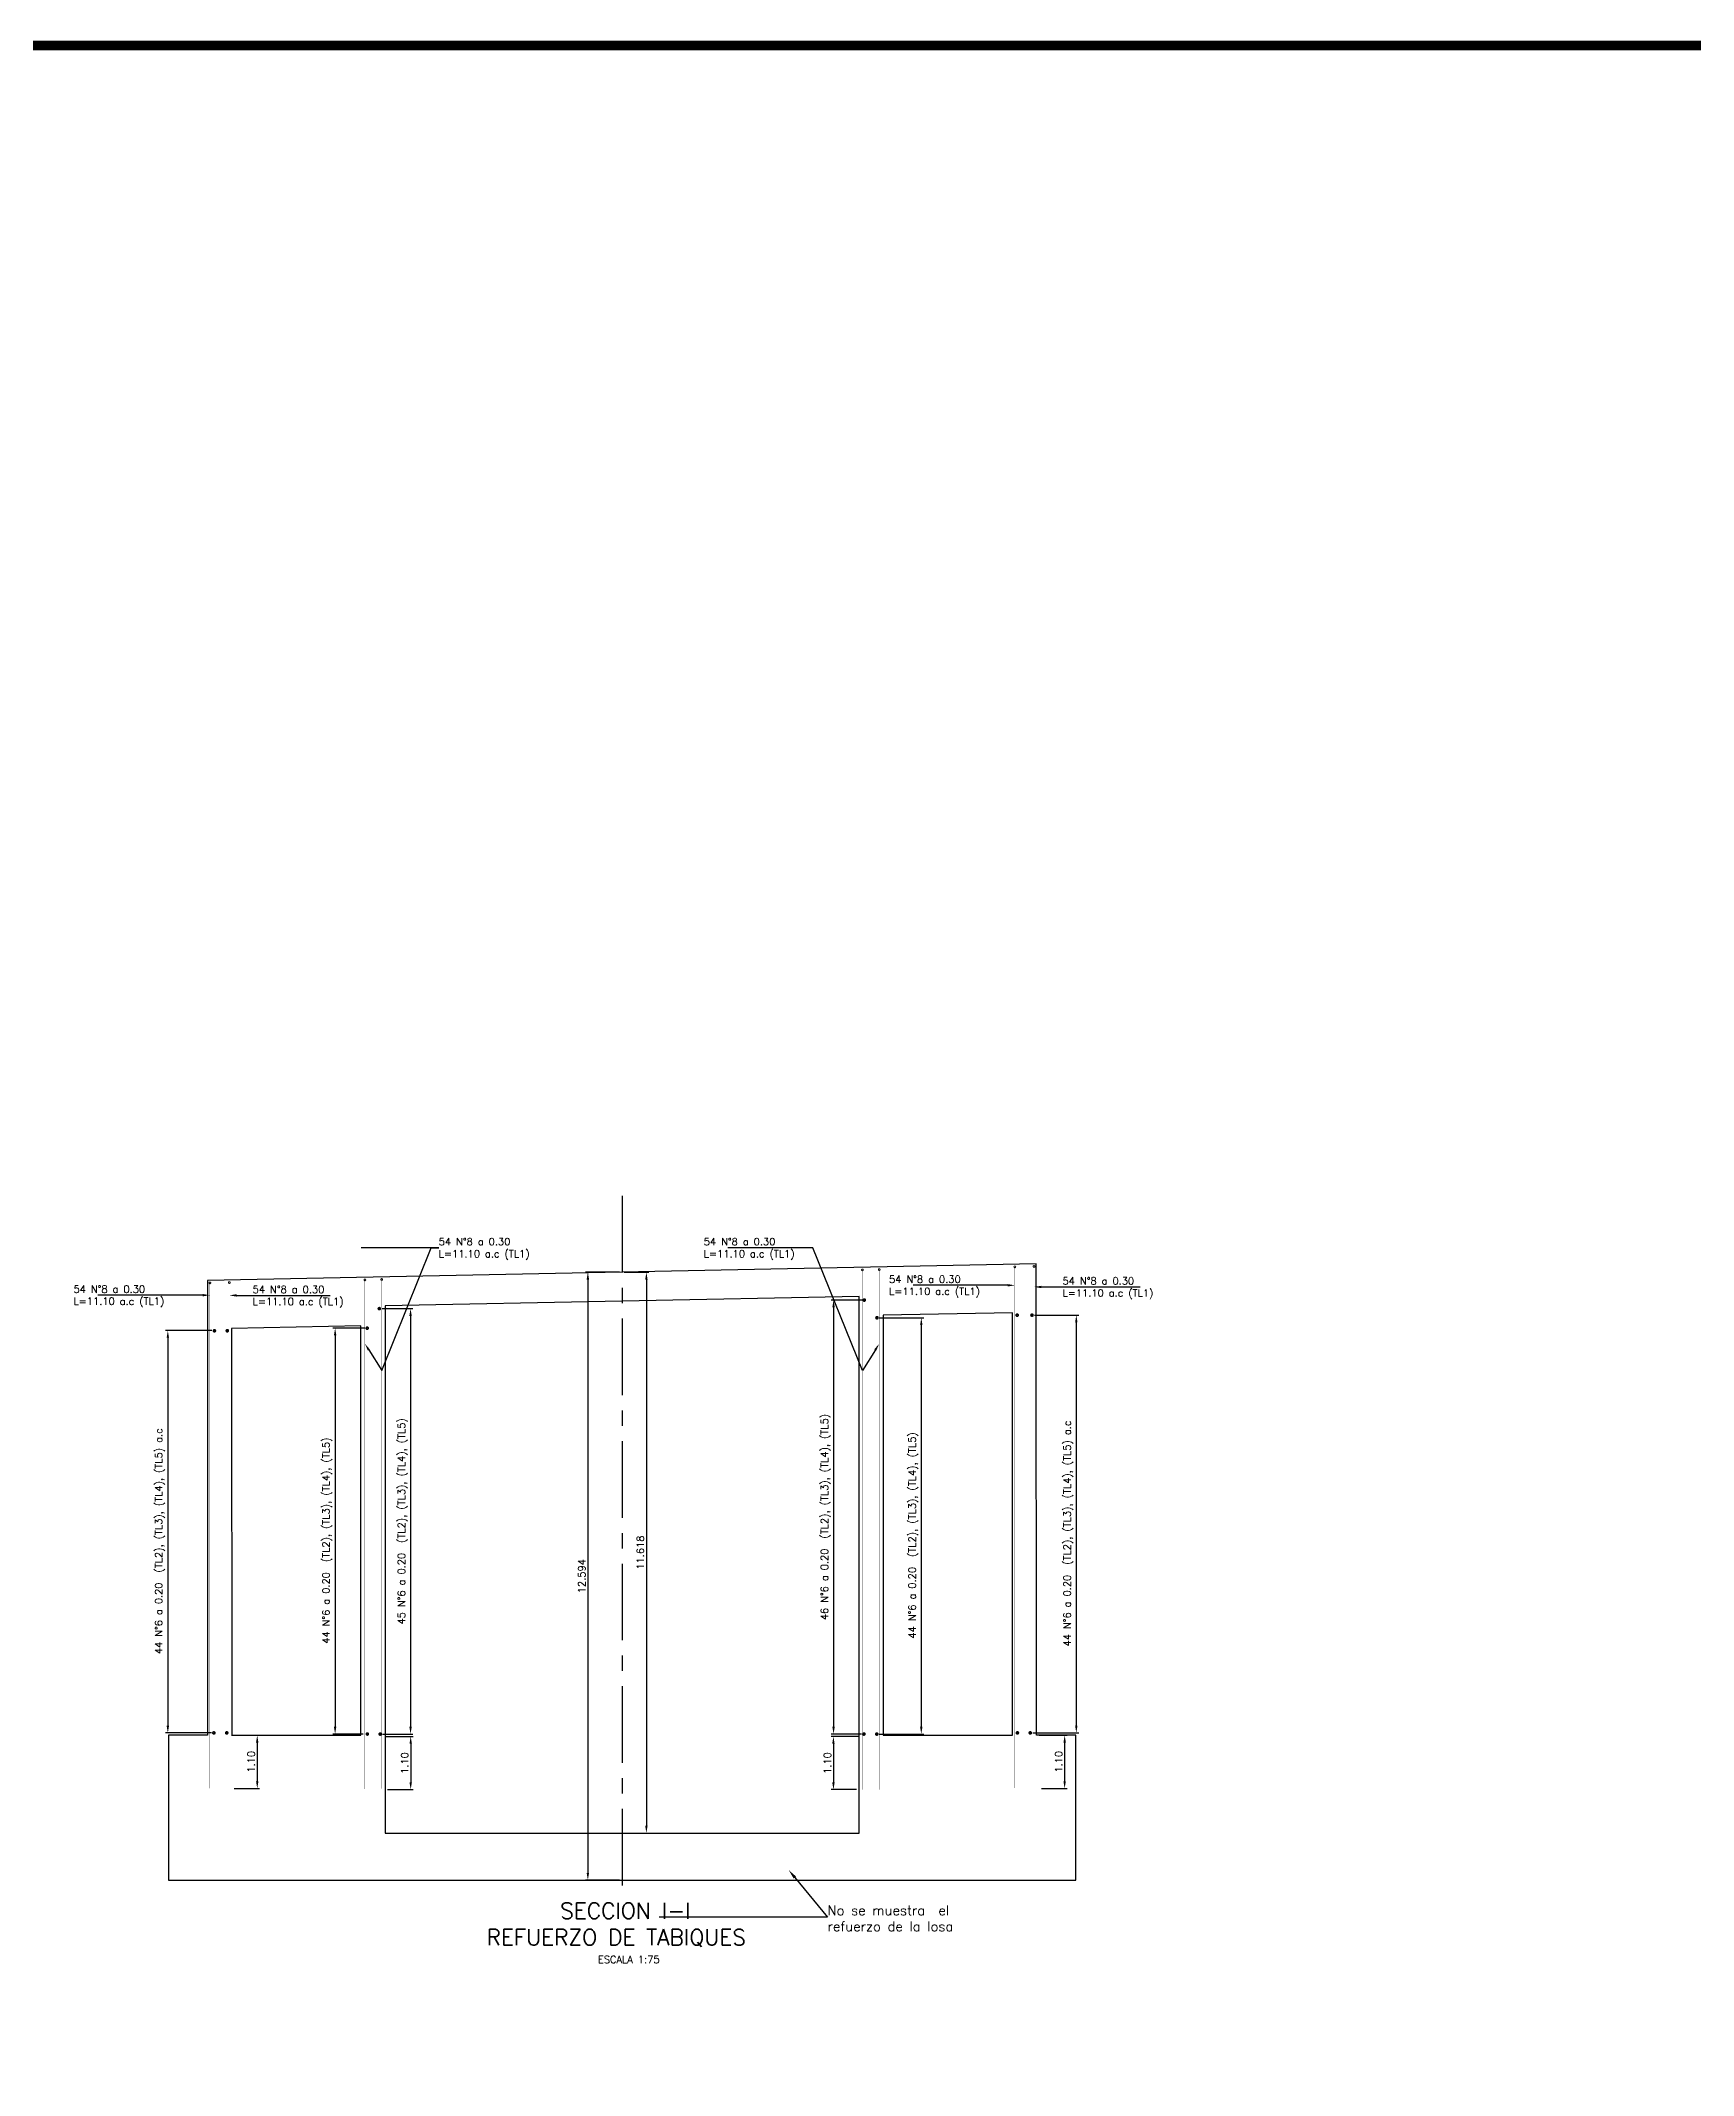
# Model space of a CAD drawing. Header units: metres. Extents: x 1080594 to 1081411, y 976871 to 977162.
# Drawn here: x 1080779.12 to 1080813.36, y 977111.18 to 977153.33 of the extents above; entities that cross this region are included whole.
import ezdxf
from ezdxf import colors
from ezdxf.entities.mleader import LeaderData, LeaderLine
from ezdxf.math import Vec2, Vec3

# ---------------------------------------------------------------- set-up
doc = ezdxf.new("R2010")
doc.units = ezdxf.units.M
doc.header["$LTSCALE"] = 25.4
doc.linetypes.add('CENTER', pattern=[2, 1.25, -0.25, 0.25, -0.25])
for name, color, linetype in [('CONTRAPESO', 3, 'Continuous'), ('DIMCONTRAPESO', 1, 'Continuous'), ('EJE VIA', 10, 'CENTER'), ('REF', 6, 'Continuous'), ('REGL175', 7, 'Continuous')]:
    doc.layers.add(name, color=color, linetype=linetype)
doc.layers.add('COTA', color=1, linetype='Continuous', lineweight=30)
doc.layers.add('COTACIM', color=20, linetype='Continuous', lineweight=5)
doc.styles.add('romans', font='romans.shx')
doc.dimstyles.new('Copy 75', dxfattribs={"dimtxt": 0.15, "dimasz": 0.15, "dimexe": 0.05, "dimexo": 0.05, "dimgap": 0.05, "dimtad": 1, "dimzin": 0, "dimdsep": 46, "dimtxsty": 'romans', "dimcen": 0.002, "dimclrd": 1, "dimclre": 1, "dimclrt": 3, "dimadec": 4, "dimazin": 0, "dimtfac": 1, "dimtofl": 0, "dimtmove": 1, "dimatfit": 3, "dimfxl": 1, "dimtolj": 1, "dimtzin": 0, "dimarcsym": 1})

# ---------------------------------------------------------------- blocks, each defined once
blk = doc.blocks.new('*D610')
at = {"layer": 'COTACIM', "color": 1, "lineweight": -2, "transparency": 16777216}
for p, q in [((1080782.659633736, 977126.6075405179), (1080781.700715827, 977126.6075405179)), ((1080781.750715827, 977126.4575405179), (1080781.750715827, 977118.4217634107)), ((1080782.654588743, 977118.2717634107), (1080781.700715827, 977118.2717634107))]:
    blk.add_line(p, q, dxfattribs=at)
at = {"layer": 'COTACIM', "color": 1, "transparency": 16777216}
for points in [[(1080781.725715827, 977126.4575405179), (1080781.775715827, 977126.4575405179), (1080781.750715827, 977126.6075405179)], [(1080781.725715827, 977118.4217634107), (1080781.775715827, 977118.4217634107), (1080781.750715827, 977118.2717634107)]]:
    blk.add_solid(points, dxfattribs=at)
at = {"layer": 'Defpoints', "color": 0, "transparency": 16777216}
for p in [(1080782.709633736, 977126.6075405179), (1080781.750715827, 977118.2717634107), (1080782.704588743, 977118.2717634107)]:
    blk.add_point(p, dxfattribs=at)
at = {"layer": 'COTACIM', "color": 3, "transparency": 16777216, "insert": (1080781.586430113, 977122.2425176179), "char_height": 0.15, "attachment_point": 5, "rotation": 90, "style": 'romans'}
blk.add_mtext('\\A1;44 N°6 a 0.20  (TL2), (TL3), (TL4), (TL5) a.c ', dxfattribs=at)
blk = doc.blocks.new('*D611')
at = {"layer": 'Defpoints', "color": 0, "transparency": 16777216}
for p in [(1080786.201836163, 977118.1974986427), (1080786.253345197, 977117.097077518), (1080786.783250366, 977117.097077518)]:
    blk.add_point(p, dxfattribs=at)
at = {"layer": 'DIMCONTRAPESO', "color": 1, "lineweight": -2, "transparency": 16777216}
for p, q in [((1080786.251836163, 977118.1974986427), (1080786.833250366, 977118.1974986427)), ((1080786.783250366, 977118.0474986427), (1080786.783250366, 977117.247077518)), ((1080786.303345197, 977117.097077518), (1080786.833250366, 977117.097077518))]:
    blk.add_line(p, q, dxfattribs=at)
at = {"layer": 'DIMCONTRAPESO', "color": 1, "transparency": 16777216}
for points in [[(1080786.758250366, 977118.0474986427), (1080786.808250366, 977118.0474986427), (1080786.783250366, 977118.1974986427)], [(1080786.758250366, 977117.247077518), (1080786.808250366, 977117.247077518), (1080786.783250366, 977117.097077518)]]:
    blk.add_solid(points, dxfattribs=at)
at = {"layer": 'DIMCONTRAPESO', "color": 3, "transparency": 16777216, "insert": (1080786.658250365, 977117.6472880804), "char_height": 0.15, "attachment_point": 5, "rotation": 90, "style": 'romans'}
blk.add_mtext('\\A1;1.10', dxfattribs=at)
blk = doc.blocks.new('*D612')
at = {"layer": 'COTACIM', "color": 1, "lineweight": -2, "transparency": 16777216}
for p, q in [((1080786.182476481, 977127.0621403218), (1080786.830632756, 977127.0621403218)), ((1080786.780632756, 977126.9121403218), (1080786.780632756, 977118.3974986424)), ((1080786.201127693, 977118.2474986424), (1080786.830632756, 977118.2474986424))]:
    blk.add_line(p, q, dxfattribs=at)
at = {"layer": 'COTACIM', "color": 1, "transparency": 16777216}
for points in [[(1080786.755632756, 977126.9121403218), (1080786.805632756, 977126.9121403218), (1080786.780632756, 977127.0621403218)], [(1080786.755632756, 977118.3974986424), (1080786.805632756, 977118.3974986424), (1080786.780632756, 977118.2474986424)]]:
    blk.add_solid(points, dxfattribs=at)
at = {"layer": 'Defpoints', "color": 0, "transparency": 16777216}
for p in [(1080786.132476481, 977127.0621403218), (1080786.151127693, 977118.2474986424), (1080786.780632756, 977118.2474986424)]:
    blk.add_point(p, dxfattribs=at)
at = {"layer": 'COTACIM', "color": 3, "transparency": 16777216, "insert": (1080786.616347041, 977122.6548194822), "char_height": 0.15, "attachment_point": 5, "rotation": 90, "style": 'romans'}
blk.add_mtext('\\A1;45 N°6 a 0.20  (TL2), (TL3), (TL4), (TL5) ', dxfattribs=at)
blk = doc.blocks.new('*D613')
at = {"layer": 'COTACIM', "color": 1, "lineweight": -2, "transparency": 16777216}
for p, q in [((1080799.707894295, 977126.927633069), (1080800.62597449, 977126.927633069)), ((1080800.57597449, 977126.777633069), (1080800.57597449, 977118.4217634107)), ((1080799.672101574, 977118.2717634107), (1080800.62597449, 977118.2717634107))]:
    blk.add_line(p, q, dxfattribs=at)
at = {"layer": 'COTACIM', "color": 1, "transparency": 16777216}
for points in [[(1080800.55097449, 977126.777633069), (1080800.60097449, 977126.777633069), (1080800.57597449, 977126.927633069)], [(1080800.55097449, 977118.4217634107), (1080800.60097449, 977118.4217634107), (1080800.57597449, 977118.2717634107)]]:
    blk.add_solid(points, dxfattribs=at)
at = {"layer": 'Defpoints', "color": 0, "transparency": 16777216}
for p in [(1080799.657894295, 977126.927633069), (1080799.622101574, 977118.2717634107), (1080800.57597449, 977118.2717634107)]:
    blk.add_point(p, dxfattribs=at)
at = {"layer": 'COTACIM', "color": 3, "transparency": 16777216, "insert": (1080800.411688776, 977122.4025638935), "char_height": 0.15, "attachment_point": 5, "rotation": 90, "style": 'romans'}
blk.add_mtext('\\A1;44 N°6 a 0.20  (TL2), (TL3), (TL4), (TL5) a.c', dxfattribs=at)
blk = doc.blocks.new('*D614')
at = {"layer": 'Defpoints', "color": 0, "transparency": 16777216}
for p in [(1080796.124854153, 977118.1974986427), (1080795.543439951, 977117.097077518), (1080796.073345119, 977117.097077518)]:
    blk.add_point(p, dxfattribs=at)
at = {"layer": 'DIMCONTRAPESO', "color": 1, "lineweight": -2, "transparency": 16777216}
for p, q in [((1080796.074854153, 977118.1974986427), (1080795.493439951, 977118.1974986427)), ((1080795.543439951, 977118.0474986427), (1080795.543439951, 977117.247077518)), ((1080796.023345119, 977117.097077518), (1080795.493439951, 977117.097077518))]:
    blk.add_line(p, q, dxfattribs=at)
at = {"layer": 'DIMCONTRAPESO', "color": 1, "transparency": 16777216}
for points in [[(1080795.518439951, 977118.0474986427), (1080795.568439951, 977118.0474986427), (1080795.543439951, 977118.1974986427)], [(1080795.518439951, 977117.247077518), (1080795.568439951, 977117.247077518), (1080795.543439951, 977117.097077518)]]:
    blk.add_solid(points, dxfattribs=at)
at = {"layer": 'DIMCONTRAPESO', "color": 3, "transparency": 16777216, "insert": (1080795.418439951, 977117.6472880804), "char_height": 0.15, "attachment_point": 5, "rotation": 90, "style": 'romans'}
blk.add_mtext('\\A1;1.10', dxfattribs=at)
blk = doc.blocks.new('*D615')
at = {"layer": 'COTACIM', "color": 1, "lineweight": -2, "transparency": 16777216}
for p, q in [((1080796.144213835, 977127.2395833426), (1080795.496057561, 977127.2395833426)), ((1080795.546057561, 977127.0895833425), (1080795.546057561, 977118.3974986424)), ((1080796.125562624, 977118.2474986424), (1080795.496057561, 977118.2474986424))]:
    blk.add_line(p, q, dxfattribs=at)
at = {"layer": 'COTACIM', "color": 1, "transparency": 16777216}
for points in [[(1080795.521057561, 977127.0895833425), (1080795.571057561, 977127.0895833425), (1080795.546057561, 977127.2395833426)], [(1080795.521057561, 977118.3974986424), (1080795.571057561, 977118.3974986424), (1080795.546057561, 977118.2474986424)]]:
    blk.add_solid(points, dxfattribs=at)
at = {"layer": 'Defpoints', "color": 0, "transparency": 16777216}
for p in [(1080796.194213836, 977127.2395833426), (1080795.546057561, 977118.2474986424), (1080796.175562624, 977118.2474986424)]:
    blk.add_point(p, dxfattribs=at)
at = {"layer": 'COTACIM', "color": 3, "transparency": 16777216, "insert": (1080795.381771846, 977122.7435409926), "char_height": 0.15, "attachment_point": 5, "rotation": 90, "style": 'romans'}
blk.add_mtext('\\A1;46 N°6 a 0.20  (TL2), (TL3), (TL4), (TL5) ', dxfattribs=at)
blk = doc.blocks.new('*D616')
at = {"layer": 'COTACIM', "color": 1, "lineweight": -2, "transparency": 16777216}
for p, q in [((1080785.831976357, 977126.657402274), (1080785.167252026, 977126.657402274)), ((1080785.217252026, 977126.507402274), (1080785.217252026, 977118.3974986424)), ((1080785.796757089, 977118.2474986424), (1080785.167252026, 977118.2474986424))]:
    blk.add_line(p, q, dxfattribs=at)
at = {"layer": 'COTACIM', "color": 1, "transparency": 16777216}
for points in [[(1080785.192252026, 977126.507402274), (1080785.242252026, 977126.507402274), (1080785.217252026, 977126.657402274)], [(1080785.192252026, 977118.3974986424), (1080785.242252026, 977118.3974986424), (1080785.217252026, 977118.2474986424)]]:
    blk.add_solid(points, dxfattribs=at)
at = {"layer": 'Defpoints', "color": 0, "transparency": 16777216}
for p in [(1080785.881976357, 977126.657402274), (1080785.217252026, 977118.2474986424), (1080785.846757089, 977118.2474986424)]:
    blk.add_point(p, dxfattribs=at)
at = {"layer": 'COTACIM', "color": 3, "transparency": 16777216, "insert": (1080785.052966311, 977122.2553161118), "char_height": 0.15, "attachment_point": 5, "rotation": 90, "style": 'romans'}
blk.add_mtext('\\A1;44 N°6 a 0.20  (TL2), (TL3), (TL4), (TL5)', dxfattribs=at)
blk = doc.blocks.new('*D719')
at = {"layer": 'COTACIM', "color": 1, "lineweight": -2, "transparency": 16777216}
for p, q in [((1080796.495853696, 977126.872954417), (1080797.413933891, 977126.872954417)), ((1080797.363933891, 977126.722954417), (1080797.363933891, 977118.3974986427)), ((1080796.492101573, 977118.2474986427), (1080797.413933891, 977118.2474986427))]:
    blk.add_line(p, q, dxfattribs=at)
at = {"layer": 'COTACIM', "color": 1, "transparency": 16777216}
for points in [[(1080797.338933891, 977126.722954417), (1080797.388933891, 977126.722954417), (1080797.363933891, 977126.872954417)], [(1080797.338933891, 977118.3974986427), (1080797.388933891, 977118.3974986427), (1080797.363933891, 977118.2474986427)]]:
    blk.add_solid(points, dxfattribs=at)
at = {"layer": 'Defpoints', "color": 0, "transparency": 16777216}
for p in [(1080796.445853696, 977126.872954417), (1080796.442101573, 977118.2474986427), (1080797.363933891, 977118.2474986427)]:
    blk.add_point(p, dxfattribs=at)
at = {"layer": 'COTACIM', "color": 3, "transparency": 16777216, "insert": (1080797.199648177, 977122.3630921835), "char_height": 0.15, "attachment_point": 5, "rotation": 90, "style": 'romans'}
blk.add_mtext('\\A1;44 N°6 a 0.20  (TL2), (TL3), (TL4), (TL5) ', dxfattribs=at)
blk = doc.blocks.new('*D762')
at = {"layer": 'Defpoints', "color": 0, "transparency": 16777216}
for p in [(1080783.021836163, 977118.221763411), (1080783.073345197, 977117.1213422862), (1080783.603250365, 977117.1213422862)]:
    blk.add_point(p, dxfattribs=at)
at = {"layer": 'DIMCONTRAPESO', "color": 1, "lineweight": -2, "transparency": 16777216}
for p, q in [((1080783.071836163, 977118.221763411), (1080783.653250366, 977118.221763411)), ((1080783.603250365, 977118.0717634109), (1080783.603250365, 977117.2713422863)), ((1080783.123345197, 977117.1213422862), (1080783.653250366, 977117.1213422862))]:
    blk.add_line(p, q, dxfattribs=at)
at = {"layer": 'DIMCONTRAPESO', "color": 1, "transparency": 16777216}
for points in [[(1080783.578250366, 977118.0717634109), (1080783.628250365, 977118.0717634109), (1080783.603250365, 977118.221763411)], [(1080783.578250366, 977117.2713422863), (1080783.628250365, 977117.2713422863), (1080783.603250365, 977117.1213422862)]]:
    blk.add_solid(points, dxfattribs=at)
at = {"layer": 'DIMCONTRAPESO', "color": 3, "transparency": 16777216, "insert": (1080783.478250365, 977117.6715528487), "char_height": 0.15, "attachment_point": 5, "rotation": 90, "style": 'romans'}
blk.add_mtext('\\A1;1.10', dxfattribs=at)
blk = doc.blocks.new('*D763')
at = {"layer": 'Defpoints', "color": 0, "transparency": 16777216}
for p in [(1080799.753345158, 977118.2217634108), (1080799.804854193, 977117.1213422861), (1080800.334759361, 977117.1213422861)]:
    blk.add_point(p, dxfattribs=at)
at = {"layer": 'DIMCONTRAPESO', "color": 1, "lineweight": -2, "transparency": 16777216}
for p, q in [((1080799.803345158, 977118.2217634108), (1080800.384759361, 977118.2217634108)), ((1080800.334759361, 977118.0717634108), (1080800.334759361, 977117.2713422861)), ((1080799.854854193, 977117.1213422861), (1080800.384759361, 977117.1213422861))]:
    blk.add_line(p, q, dxfattribs=at)
at = {"layer": 'DIMCONTRAPESO', "color": 1, "transparency": 16777216}
for points in [[(1080800.309759361, 977118.0717634108), (1080800.359759361, 977118.0717634108), (1080800.334759361, 977118.2217634108)], [(1080800.309759361, 977117.2713422861), (1080800.359759361, 977117.2713422861), (1080800.334759361, 977117.1213422861)]]:
    blk.add_solid(points, dxfattribs=at)
at = {"layer": 'DIMCONTRAPESO', "color": 3, "transparency": 16777216, "insert": (1080800.209759361, 977117.6715528487), "char_height": 0.15, "attachment_point": 5, "rotation": 90, "style": 'romans'}
blk.add_mtext('\\A1;1.10', dxfattribs=at)
blk = doc.blocks.new('*D886')
at = {"layer": 'COTA', "color": 1, "lineweight": -2, "transparency": 16777216}
for p, q in [((1080791.113345158, 977127.8157634108), (1080790.404457697, 977127.8157634108)), ((1080790.454457697, 977127.6657634107), (1080790.454457697, 977115.3717634109)), ((1080791.113345158, 977115.2217634108), (1080790.404457697, 977115.2217634108))]:
    blk.add_line(p, q, dxfattribs=at)
at = {"layer": 'COTA', "color": 1, "transparency": 16777216}
for points in [[(1080790.429457698, 977127.6657634107), (1080790.479457697, 977127.6657634107), (1080790.454457697, 977127.8157634108)], [(1080790.429457698, 977115.3717634109), (1080790.479457697, 977115.3717634109), (1080790.454457697, 977115.2217634108)]]:
    blk.add_solid(points, dxfattribs=at)
at = {"layer": 'Defpoints', "color": 0, "transparency": 16777216}
for p in [(1080791.163345158, 977127.8157634108), (1080790.454457697, 977115.2217634108), (1080791.163345158, 977115.2217634108)]:
    blk.add_point(p, dxfattribs=at)
at = {"layer": 'COTA', "color": 3, "transparency": 16777216, "insert": (1080790.329457697, 977121.518763411), "char_height": 0.15, "attachment_point": 5, "rotation": 90, "style": 'romans'}
blk.add_mtext('\\A1;12.594', dxfattribs=at)
blk = doc.blocks.new('*D1086')
at = {"layer": 'COTA', "color": 1, "lineweight": -2, "transparency": 16777216}
for p, q in [((1080791.209910532, 977127.8157634108), (1080791.717057515, 977127.8157634108)), ((1080791.667057515, 977127.6657634107), (1080791.667057515, 977116.3474986426)), ((1080791.213345158, 977116.1974986426), (1080791.717057515, 977116.1974986426))]:
    blk.add_line(p, q, dxfattribs=at)
at = {"layer": 'COTA', "color": 1, "transparency": 16777216}
for points in [[(1080791.642057515, 977127.6657634107), (1080791.692057515, 977127.6657634107), (1080791.667057515, 977127.8157634108)], [(1080791.642057515, 977116.3474986426), (1080791.692057515, 977116.3474986426), (1080791.667057515, 977116.1974986426)]]:
    blk.add_solid(points, dxfattribs=at)
at = {"layer": 'Defpoints', "color": 0, "transparency": 16777216}
for p in [(1080791.159910532, 977127.8157634108), (1080791.163345158, 977116.1974986426), (1080791.667057515, 977116.1974986426)]:
    blk.add_point(p, dxfattribs=at)
at = {"layer": 'COTA', "color": 3, "transparency": 16777216, "insert": (1080791.542057515, 977122.0066310269), "char_height": 0.15, "attachment_point": 5, "rotation": 90, "style": 'romans'}
blk.add_mtext('\\A1;11.618', dxfattribs=at)

msp = doc.modelspace()

# ---------------------------------------------------------------- linework, layer by layer
at = {"layer": 'CONTRAPESO'}
msp.add_lwpolyline([(1080799.746475906, 977127.9874947182), (1080782.573345158, 977127.6440321034), (1080782.573345158, 977118.2217634108), (1080781.763345158, 977118.2217634108), (1080781.763345158, 977115.2217634108), (1080800.563345158, 977115.2217634108), (1080800.563345158, 977118.2217634108), (1080799.753345158, 977118.2217634108)], close=True, dxfattribs=at)
for points in [[(1080796.073292583, 977118.1974986426), (1080796.073230679, 977127.3139098258), (1080786.251876146, 977127.1174827351), (1080786.253345159, 977116.1974986427), (1080796.073292583, 977116.1974986426), (1080796.073292583, 977118.1974986426)], [(1080799.253292583, 977118.2217634108), (1080799.253393463, 977126.9776330693), (1080796.573345158, 977126.9240321033), (1080796.573345158, 977118.221763411), (1080799.253292583, 977118.2217634108), (1080799.253292583, 977118.2217634108)], [(1080785.753292583, 977118.2217634108), (1080785.752130219, 977126.7074078246), (1080783.073149236, 977126.6538282048), (1080783.073345158, 977118.221763411), (1080785.753292583, 977118.2217634108), (1080785.753292583, 977118.2217634108)]]:
    msp.add_lwpolyline(points, dxfattribs=at)
at = {"layer": 'COTA', "const_width": 0.2}
msp.add_lwpolyline([(1080619.797527145, 977153.2340773521), (1081240.811784207, 977153.2340773521), (1081240.811784207, 976870.9409858824), (1080619.797527145, 976870.9409858824)], close=True, dxfattribs=at)
at = {"layer": 'EJE VIA', "ltscale": 0.05}
msp.add_lwpolyline([(1080791.163345158, 977129.3975404637), (1080791.163345158, 977114.9848316117)], dxfattribs=at)
at = {"layer": 'REF', "ltscale": 0.1}
for points, const_width in [([(1080796.126060895, 977127.8654364189, 1), (1080796.162060895, 977127.8654364189, 1)], 0.02), ([(1080796.47388146, 977127.8708020938, 1), (1080796.50988146, 977127.8708020938, 1)], 0.02), ([(1080799.284138526, 977127.9279468332, 1), (1080799.320138526, 977127.9279468332, 1)], 0.02), ([(1080799.681704171, 977127.9358934349, 1), (1080799.717704171, 977127.9358934349, 1)], 0.02), ([(1080782.641345158, 977127.5957063658, -1), (1080782.605345159, 977127.5957063658, -1)], 0.02), ([(1080783.04255179, 977127.6030458368, -1), (1080783.006551791, 977127.6030458368, -1)], 0.02), ([(1080785.851720152, 977127.6568052723, -1), (1080785.815720152, 977127.6568052723, -1)], 0.02), ([(1080786.200736735, 977127.6662098805, -1), (1080786.164736736, 977127.6662098805, -1)], 0.02), ([(1080786.150476481, 977127.0621403217, -1), (1080786.114476481, 977127.0621403217, -1)], 0.04), ([(1080796.165544524, 977127.2395833425, 1), (1080796.201544524, 977127.2395833425, 1)], 0.04), ([(1080799.332517631, 977126.9276330691, 1), (1080799.368517631, 977126.9276330691, 1)], 0.04), ([(1080799.639894295, 977126.9276330691, 1), (1080799.675894295, 977126.9276330691, 1)], 0.04), ([(1080782.73406365, 977126.6038282049, -1), (1080782.698063651, 977126.6038282049, -1)], 0.04), ([(1080783.0006026, 977126.6038282049, -1), (1080782.9646026, 977126.6038282049, -1)], 0.04), ([(1080785.899976357, 977126.6574022738, -1), (1080785.863976358, 977126.6574022738, -1)], 0.04), ([(1080796.427853697, 977126.8729544171, 1), (1080796.463853696, 977126.8729544171, 1)], 0.04), ([(1080782.722588743, 977118.2717634108, -1), (1080782.686588743, 977118.2717634108, -1)], 0.04), ([(1080782.989127693, 977118.2717634108, -1), (1080782.953127693, 977118.2717634108, -1)], 0.04), ([(1080785.902588743, 977118.2474986425, -1), (1080785.866588743, 977118.2474986425, -1)], 0.04), ([(1080786.169127693, 977118.2474986425, -1), (1080786.133127693, 977118.2474986425, -1)], 0.04), ([(1080796.157562624, 977118.2474986425, 1), (1080796.193562624, 977118.2474986425, 1)], 0.04), ([(1080796.424101573, 977118.2474986425, 1), (1080796.460101573, 977118.2474986425, 1)], 0.04), ([(1080799.337562624, 977118.2717634108, 1), (1080799.373562624, 977118.2717634108, 1)], 0.04), ([(1080799.604101574, 977118.2717634108, 1), (1080799.640101573, 977118.2717634108, 1)], 0.04)]:
    msp.add_lwpolyline(points, format="xyb", close=True, dxfattribs=dict(at, const_width=const_width))
at = {"layer": 'REF', "ltscale": 0.1, "const_width": 0.005}
for points in [[(1080796.144060895, 977127.8654364188), (1080796.144060895, 977118.4295748363), (1080796.144060895, 977117.0970775181)], [(1080796.49188146, 977127.8729677713), (1080796.49188146, 977118.4371061887), (1080796.49188146, 977117.0970775182)], [(1080799.302148528, 977117.1290286089), (1080799.30215853, 977127.9279468333), (1080799.30215853, 977127.9279468333)], [(1080799.699704171, 977127.9358934348), (1080799.699704171, 977117.1213422134), (1080799.699704171, 977117.1213422134)], [(1080782.623345159, 977127.5957063657), (1080782.623345159, 977117.1263905907), (1080782.623345159, 977117.1263905907)], [(1080783.024541789, 977117.1290286089), (1080783.024541789, 977127.5989995643), (1080783.024541789, 977127.5989995643)], [(1080785.833720152, 977127.6589709498), (1080785.833720151, 977118.2231093673), (1080785.833720151, 977117.1078636581)], [(1080786.182736736, 977127.6662098804), (1080786.182736735, 977118.2303482979), (1080786.182736735, 977117.116764448)]]:
    msp.add_lwpolyline(points, dxfattribs=at)

# ---------------------------------------------------------------- texts
at = {"layer": 'REGL175', "insert": (1080783.294882306, 977114.7526148774), "char_height": 0.33, "width": 14.49150362575892, "attachment_point": 1, "style": 'romans'}
msp.add_mtext('\\pi6.5858;{\\C0;SECCION I-I\\P\\pi5.0615;REFUERZO DE TABIQUES\\P\\pi7.3672;\\H0.45455x;\\C3;ESCALA 1:75}', dxfattribs=at)

# ---------------------------------------------------------------- dimensions: what is measured, and where the dimension line sits
at = {"layer": 'COTA', "color": 2}
for base, p1, p2, picture, middle in [((1080790.454457697, 977115.2217634108), (1080791.163345158, 977127.8157634108), (1080791.163345158, 977115.2217634108), '*D886', (1080790.329457697, 977121.518763411)), ((1080791.667057515, 977116.1974986426), (1080791.159910532, 977127.8157634108), (1080791.163345158, 977116.1974986426), '*D1086', (1080791.542057515, 977122.0066310269))]:
    dim = msp.add_linear_dim(base=base, p1=p1, p2=p2, angle=90, dimstyle='Copy 75', override={"dimdec": 3}, dxfattribs=at)
    dim.commit()
    dim.dimension.update_dxf_attribs({"geometry": picture, "text_midpoint": middle})
at = {"layer": 'COTACIM'}
for base, p1, p2, text, picture, middle in [((1080786.780632756, 977118.2474986424), (1080786.132476481, 977127.0621403218), (1080786.151127693, 977118.2474986424), '45 N°6 a 0.20  (TL2), (TL3), (TL4), (TL5) ', '*D612', (1080786.616347041, 977122.6548194822)), ((1080795.546057561, 977118.2474986424), (1080796.194213836, 977127.2395833426), (1080796.175562624, 977118.2474986424), '46 N°6 a 0.20  (TL2), (TL3), (TL4), (TL5) ', '*D615', (1080795.381771846, 977122.7435409926))]:
    dim = msp.add_linear_dim(base=base, p1=p1, p2=p2, angle=90, text=text, dimstyle='Copy 75', dxfattribs=at)
    dim.commit()
    dim.dimension.update_dxf_attribs({"geometry": picture, "text_midpoint": middle})
for base, p1, p2, text, picture, middle in [((1080800.57597449, 977118.2717634107), (1080799.657894295, 977126.927633069), (1080799.622101574, 977118.2717634107), '44 N°6 a 0.20  (TL2), (TL3), (TL4), (TL5) a.c', '*D613', (1080800.57597449, 977122.4025638935)), ((1080781.750715827, 977118.2717634107), (1080782.709633736, 977126.6075405179), (1080782.704588743, 977118.2717634107), '44 N°6 a 0.20  (TL2), (TL3), (TL4), (TL5) a.c ', '*D610', (1080781.750715827, 977122.2425176179)), ((1080785.217252026, 977118.2474986424), (1080785.881976357, 977126.657402274), (1080785.846757089, 977118.2474986424), '44 N°6 a 0.20  (TL2), (TL3), (TL4), (TL5)', '*D616', (1080785.217252026, 977122.2553161118)), ((1080797.363933891, 977118.2474986427), (1080796.445853696, 977126.872954417), (1080796.442101573, 977118.2474986427), '44 N°6 a 0.20  (TL2), (TL3), (TL4), (TL5) ', '*D719', (1080797.363933891, 977122.3630921835))]:
    dim = msp.add_linear_dim(base=base, p1=p1, p2=p2, angle=90, text=text, dimstyle='Copy 75', dxfattribs=at)
    dim.commit()
    dim.dimension.update_dxf_attribs({"geometry": picture, "text_midpoint": middle, "dimtype": 160})
at = {"layer": 'DIMCONTRAPESO'}
for base, p1, p2, picture, middle in [((1080783.603250365, 977117.1213422862), (1080783.021836163, 977118.221763411), (1080783.073345197, 977117.1213422862), '*D762', (1080783.478250365, 977117.6715528487)), ((1080786.783250366, 977117.097077518), (1080786.201836163, 977118.1974986427), (1080786.253345197, 977117.097077518), '*D611', (1080786.658250365, 977117.6472880804)), ((1080795.543439951, 977117.097077518), (1080796.124854153, 977118.1974986427), (1080796.073345119, 977117.097077518), '*D614', (1080795.418439951, 977117.6472880804)), ((1080800.334759361, 977117.1213422861), (1080799.753345158, 977118.2217634108), (1080799.804854193, 977117.1213422861), '*D763', (1080800.209759361, 977117.6715528487))]:
    dim = msp.add_linear_dim(base=base, p1=p1, p2=p2, angle=90, dimstyle='Copy 75', dxfattribs=at)
    dim.commit()
    dim.dimension.update_dxf_attribs({"geometry": picture, "text_midpoint": middle})

# ---------------------------------------------------------------- leaders
at = {"layer": 'COTACIM'}
ml = msp.add_multileader_mtext('Standard', dxfattribs=at)
ml.set_content('\\A1;54 N°8 a 0.30\\PL=11.10 a.c (TL1)', color=3, style='romans')
ml.set_leader_properties(color=256)
ml.build(insert=Vec2(0, 0))
ml.multileader.update_dxf_attribs({"text_left_attachment_type": 6, "text_right_attachment_type": 6, "dogleg_length": 0.1560199508385566, "arrow_head_size": 0.15})
ctx = ml.context
ctx.base_point, ctx.char_height, ctx.arrow_head_size, ctx.landing_gap_size, ctx.plane_origin = Vec3(1080787.36395085, 977128.3247524208), 0.15, 0.15, 0, Vec3(1080787.606351621, 977122.5913671878)
ctx.left_attachment, ctx.right_attachment = 6, 6
notes = []
notes.append((ctx, [(0, (1, 1, 0), (1080787.2079309, 977128.3247524208), (1, 0), 0.1560199508385565, [(1, [(1080785.834808857, 977126.3346281647), (1080786.184279078, 977125.7790119232)], 0, [])])]))
ctx.mtext.insert, ctx.mtext.width, ctx.mtext.defined_height, ctx.mtext.flow_direction = Vec3(1080787.36395085, 977128.5247524207), 3.695878209779039, 1.43705962610298, 5
ml = msp.add_multileader_mtext('Standard', dxfattribs=at)
ml.set_content('\\A1;54 N°8 a 0.30\\PL=11.10 a.c (TL1)', color=3, style='romans')
ml.set_leader_properties(color=256)
ml.build(insert=Vec2(0, 0))
ml.multileader.update_dxf_attribs({"text_left_attachment_type": 6, "text_right_attachment_type": 6, "dogleg_length": 0.1560199508385566, "arrow_head_size": 0.15})
ctx = ml.context
ctx.base_point, ctx.char_height, ctx.arrow_head_size, ctx.landing_gap_size, ctx.plane_origin = Vec3(1080792.855596609, 977128.3247524208), 0.15, 0.15, 0, Vec3(1080794.720338695, 977122.5913671878)
ctx.left_attachment, ctx.right_attachment = 6, 6
notes.append((ctx, [(0, (1, 1, 0), (1080795.118759417, 977128.3247524208), (-1, 0), 0.1560199508385565, [(1, [(1080796.49188146, 977126.3346281647), (1080796.142411239, 977125.7790119232)], 0, [])])]))
ctx.mtext.insert, ctx.mtext.width, ctx.mtext.defined_height, ctx.mtext.flow_direction = Vec3(1080792.855596609, 977128.5247524207), 3.695878209779039, 1.43705962610298, 5
ml = msp.add_multileader_mtext('Standard', dxfattribs=at)
ml.set_content('\\A1;54 N°8 a 0.30\\PL=11.10 a.c (TL1)', color=3, style='romans')
ml.set_leader_properties(color=256)
ml.build(insert=Vec2(0, 0))
ml.multileader.update_dxf_attribs({"text_left_attachment_type": 6, "text_right_attachment_type": 6, "dogleg_length": 0.1560199508385566, "arrow_head_size": 0.15})
ctx = ml.context
ctx.base_point, ctx.char_height, ctx.arrow_head_size, ctx.landing_gap_size, ctx.plane_origin = Vec3(1080779.795267159, 977127.3407135213), 0.15, 0.15, 0, Vec3(1080778.630498443, 977123.1171107728)
ctx.left_attachment, ctx.right_attachment = 6, 6
notes.append((ctx, [(1, (1, 1, 0), (1080782.058429966, 977127.3407135213), (-1, 0), 0.1560199508385566, [(0, [(1080782.623345159, 977127.3407135213)], 0, [])])]))
ctx.mtext.insert, ctx.mtext.width, ctx.mtext.flow_direction = Vec3(1080779.795267159, 977127.5407135213), 4.302312320098281, 5
ml = msp.add_multileader_mtext('Standard', dxfattribs=at)
ml.set_content('\\A1;54 N°8 a 0.30\\PL=11.10 a.c (TL1)', color=3, style='romans')
ml.set_leader_properties(color=256)
ml.build(insert=Vec2(0, 0))
ml.multileader.update_dxf_attribs({"text_left_attachment_type": 6, "text_right_attachment_type": 6, "dogleg_length": 0.1560199508385566, "arrow_head_size": 0.15})
ctx = ml.context
ctx.base_point, ctx.char_height, ctx.arrow_head_size, ctx.landing_gap_size, ctx.plane_origin = Vec3(1080783.50855213, 977127.3350587749), 0.15, 0.15, 0, Vec3(1080782.231429928, 977124.2008567209)
ctx.left_attachment, ctx.right_attachment = 6, 6
notes.append((ctx, [(0, (1, 1, 0), (1080783.352532179, 977127.3350587749), (1, 0), 0.1560199508385566, [(0, [(1080783.024531787, 977127.3373525293)], 0, [])])]))
ctx.mtext.insert, ctx.mtext.width, ctx.mtext.flow_direction = Vec3(1080783.50855213, 977127.5350587749), 2.777508817147464, 5
ml = msp.add_multileader_mtext('Standard', dxfattribs=at)
ml.set_content('\\A1;54 N°8 a 0.30\\PL=11.10 a.c (TL1)', color=3, style='romans')
ml.set_leader_properties(color=256)
ml.build(insert=Vec2(0, 0))
ml.multileader.update_dxf_attribs({"text_left_attachment_type": 6, "text_right_attachment_type": 6, "dogleg_length": 0.1560199508385566, "arrow_head_size": 0.15})
ctx = ml.context
ctx.base_point, ctx.char_height, ctx.arrow_head_size, ctx.landing_gap_size, ctx.plane_origin = Vec3(1080796.696199447, 977127.5461163496), 0.15, 0.15, 0, Vec3(1080800.095260389, 977124.2547652787)
ctx.left_attachment, ctx.right_attachment = 6, 6
notes.append((ctx, [(0, (1, 1, 0), (1080798.959362255, 977127.5461163496), (-1, 0), 0.1560199508385566, [(0, [(1080799.30215853, 977127.5458073495)], 0, [])])]))
ctx.mtext.insert, ctx.mtext.width, ctx.mtext.flow_direction = Vec3(1080796.696199447, 977127.7461163496), 3.543582006590441, 5
ml = msp.add_multileader_mtext('Standard', dxfattribs=at)
ml.set_content('\\A1;54 N°8 a 0.30\\PL=11.10 a.c (TL1)', color=3, style='romans')
ml.set_leader_properties(color=256)
ml.build(insert=Vec2(0, 0))
ml.multileader.update_dxf_attribs({"text_left_attachment_type": 6, "text_right_attachment_type": 6, "dogleg_length": 0.1560199508385566, "arrow_head_size": 0.15})
ctx = ml.context
ctx.base_point, ctx.char_height, ctx.arrow_head_size, ctx.landing_gap_size, ctx.plane_origin = Vec3(1080800.290635714, 977127.5114567467), 0.15, 0.15, 0, Vec3(1080803.696191874, 977123.287853998)
ctx.left_attachment, ctx.right_attachment = 6, 6
notes.append((ctx, [(1, (1, 1, 0), (1080800.184214307, 977127.5114567467), (1, 0), 0.1064214069338349, [(0, [(1080799.699704171, 977127.5114567467)], 0, [])])]))
ctx.mtext.insert, ctx.mtext.width, ctx.mtext.flow_direction = Vec3(1080800.290635714, 977127.7114567467), 3.334159162594005, 5
ml = msp.add_multileader_mtext('Standard', dxfattribs=at)
ml.set_content('No se muestra  el refuerzo de la losa', color=3, style='romans')
ml.set_leader_properties(color=1)
ml.build(insert=Vec2(0, 0))
ml.multileader.update_dxf_attribs({"text_left_attachment_type": 6, "text_right_attachment_type": 6, "dogleg_length": 0, "arrow_head_size": 0.2})
ctx = ml.context
ctx.base_point, ctx.char_height, ctx.arrow_head_size, ctx.landing_gap_size, ctx.plane_origin = Vec3(1080795.421304413, 977114.4551055009, 308.056640625), 0.2, 0.2, 0, Vec3(1080794.656185203, 977112.5346771096, 308.056640625)
ctx.left_attachment, ctx.right_attachment = 6, 6
notes.append((ctx, [(0, (1, 1, 0), (1080795.421304413, 977114.4551055009, 308.056640625), (1, 0), 0, [(0, [(1080794.61677183, 977115.4291605095, 308.056640625)], 0, [])])]))
ctx.mtext.insert, ctx.mtext.width, ctx.mtext.flow_direction = Vec3(1080795.421304413, 977114.6951055009, 308.056640625), 3.456050716806203, 5
for ctx, leaders in notes:
    for number, flags, end, landing, length, lines in leaders:
        leader = LeaderData()
        leader.index, (leader.has_last_leader_line, leader.has_dogleg_vector, leader.attachment_direction) = number, flags
        leader.last_leader_point, leader.dogleg_vector, leader.dogleg_length = Vec3(end), Vec3(landing), length
        for number, points, colour, breaks in lines:
            line = LeaderLine()
            line.index, line.vertices, line.color, line.breaks = number, Vec3.list(points), colors.encode_raw_color(colour), breaks
            leader.lines.append(line)
        ctx.leaders.append(leader)

doc.saveas('drawing.dxf')
